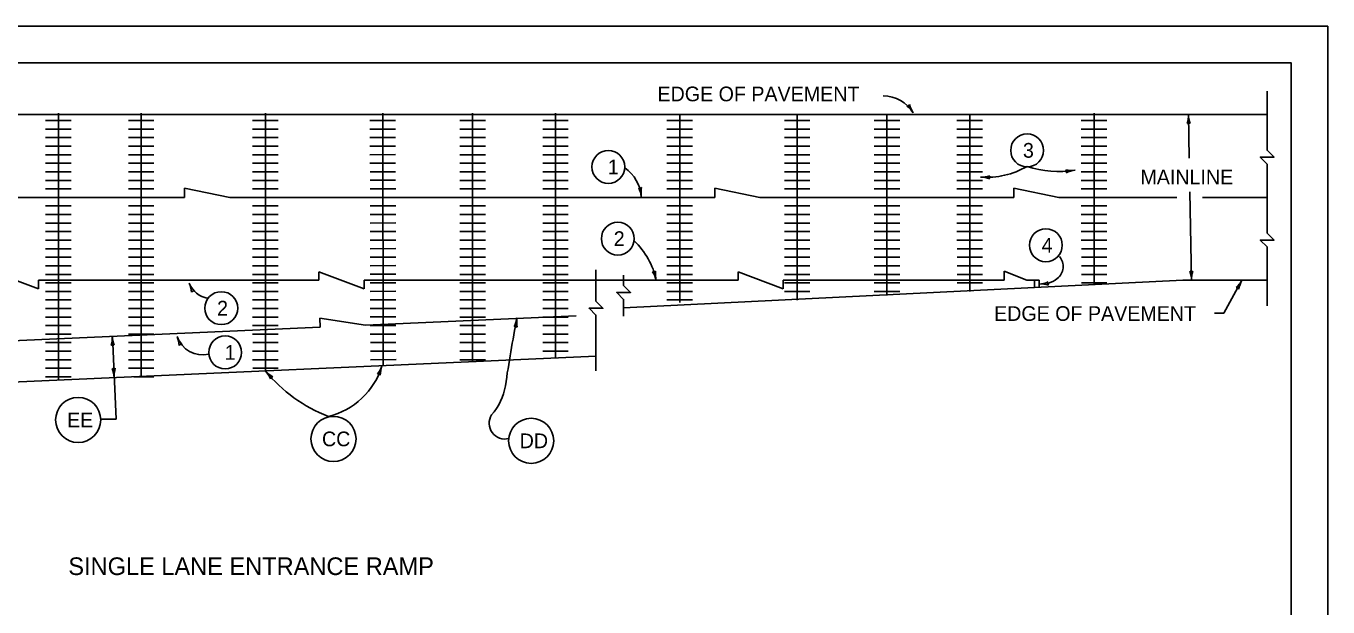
# Model space of a CAD drawing. Extents: x 1000 to 1036.3, y 1000 to 1022.
# Drawn here: x 1018.28 to 1036, y 1014.1 to 1022 of the extents above; entities that cross this region are included whole.
import ezdxf

# ---------------------------------------------------------------- set-up
doc = ezdxf.new("R2010")
doc.units = 0
for name, color, linetype in [('Level 1', 7, 'Continuous'), ('Level 10', 7, 'Continuous'), ('Level 11', 7, 'Continuous')]:
    doc.layers.add(name, color=color, linetype=linetype)

msp = doc.modelspace()

# ---------------------------------------------------------------- linework, layer by layer
at = {"layer": 'Level 1'}
for p, q in [((1035.172, 1020.452), (1035.172, 1021.114)), ((1008.01, 1020.799), (1035.172, 1020.799)), ((1018.542, 1020.715), (1018.891, 1020.715)), ((1018.717, 1020.715), (1018.717, 1020.816)), ((1018.717, 1017.185), (1018.717, 1020.799)), ((1019.67, 1020.715), (1020.019, 1020.715)), ((1019.845, 1020.715), (1019.845, 1020.816)), ((1019.845, 1017.235), (1019.845, 1020.799)), ((1021.362, 1020.715), (1021.711, 1020.715)), ((1021.537, 1020.715), (1021.537, 1020.816)), ((1021.537, 1017.31), (1021.537, 1020.799)), ((1022.958, 1020.716), (1023.307, 1020.717)), ((1023.132, 1020.716), (1023.132, 1020.817)), ((1023.139, 1017.381), (1023.132, 1020.799)), ((1024.182, 1020.715), (1024.531, 1020.715)), ((1024.357, 1020.715), (1024.357, 1020.816)), ((1024.357, 1017.434), (1024.357, 1020.799)), ((1025.31, 1020.715), (1025.659, 1020.715)), ((1025.485, 1020.715), (1025.485, 1020.816)), ((1025.485, 1017.484), (1025.485, 1020.799)), ((1027.002, 1020.715), (1027.351, 1020.715)), ((1027.177, 1018.242), (1027.177, 1020.799)), ((1027.177, 1020.715), (1027.177, 1020.799)), ((1028.6, 1020.715), (1028.949, 1020.715)), ((1028.775, 1020.715), (1028.775, 1020.799)), ((1028.775, 1018.274), (1028.775, 1020.715)), ((1029.822, 1020.715), (1030.171, 1020.715)), ((1029.997, 1020.715), (1029.997, 1020.799)), ((1029.997, 1018.335), (1029.997, 1020.715)), ((1030.95, 1020.715), (1031.299, 1020.715)), ((1031.125, 1020.715), (1031.125, 1020.799)), ((1031.125, 1018.391), (1031.125, 1020.715)), ((1032.642, 1020.715), (1032.991, 1020.715)), ((1032.817, 1020.715), (1032.817, 1020.816)), ((1032.817, 1018.475), (1032.817, 1020.715)), ((1034.101, 1020.799), (1034.112, 1020.204)), ((1018.542, 1020.599), (1018.891, 1020.599)), ((1018.542, 1020.483), (1018.891, 1020.483)), ((1019.67, 1020.599), (1020.019, 1020.599)), ((1019.67, 1020.483), (1020.019, 1020.483)), ((1021.362, 1020.599), (1021.711, 1020.599)), ((1021.362, 1020.483), (1021.711, 1020.483)), ((1022.958, 1020.6), (1023.307, 1020.6)), ((1022.959, 1020.484), (1023.307, 1020.484)), ((1024.182, 1020.599), (1024.531, 1020.599)), ((1024.182, 1020.483), (1024.531, 1020.483)), ((1025.31, 1020.599), (1025.659, 1020.599)), ((1025.31, 1020.483), (1025.659, 1020.483)), ((1027.002, 1020.599), (1027.351, 1020.599)), ((1027.002, 1020.483), (1027.351, 1020.483)), ((1028.6, 1020.599), (1028.949, 1020.599)), ((1028.6, 1020.483), (1028.949, 1020.483)), ((1029.822, 1020.599), (1030.171, 1020.599)), ((1029.822, 1020.483), (1030.171, 1020.483)), ((1030.95, 1020.599), (1031.299, 1020.599)), ((1030.95, 1020.483), (1031.299, 1020.483)), ((1032.642, 1020.599), (1032.991, 1020.599)), ((1032.642, 1020.483), (1032.991, 1020.483)), ((1018.542, 1020.367), (1018.891, 1020.367)), ((1019.67, 1020.367), (1020.019, 1020.367)), ((1021.362, 1020.367), (1021.711, 1020.367)), ((1022.959, 1020.367), (1023.307, 1020.368)), ((1024.182, 1020.367), (1024.531, 1020.367)), ((1025.31, 1020.367), (1025.659, 1020.367)), ((1027.002, 1020.367), (1027.351, 1020.367)), ((1028.6, 1020.367), (1028.949, 1020.367)), ((1029.822, 1020.367), (1030.171, 1020.367)), ((1030.95, 1020.367), (1031.299, 1020.367)), ((1032.642, 1020.367), (1032.991, 1020.367)), ((1018.542, 1020.251), (1018.891, 1020.251)), ((1018.542, 1020.135), (1018.891, 1020.134)), ((1019.67, 1020.251), (1020.019, 1020.251)), ((1019.67, 1020.135), (1020.019, 1020.134)), ((1021.362, 1020.251), (1021.711, 1020.251)), ((1021.362, 1020.135), (1021.711, 1020.134)), ((1022.959, 1020.251), (1023.308, 1020.252)), ((1022.959, 1020.135), (1023.308, 1020.136)), ((1024.182, 1020.251), (1024.531, 1020.251)), ((1024.182, 1020.135), (1024.531, 1020.134)), ((1025.31, 1020.251), (1025.659, 1020.251)), ((1025.31, 1020.135), (1025.659, 1020.134)), ((1027.002, 1020.251), (1027.351, 1020.251)), ((1027.002, 1020.135), (1027.351, 1020.134)), ((1028.6, 1020.251), (1028.949, 1020.251)), ((1028.6, 1020.135), (1028.949, 1020.134)), ((1029.822, 1020.251), (1030.171, 1020.251)), ((1029.822, 1020.135), (1030.171, 1020.134)), ((1030.95, 1020.251), (1031.299, 1020.251)), ((1030.95, 1020.135), (1031.299, 1020.135)), ((1032.642, 1020.251), (1032.991, 1020.251)), ((1032.642, 1020.135), (1032.991, 1020.135)), ((1018.542, 1020.018), (1018.891, 1020.018)), ((1019.67, 1020.018), (1020.019, 1020.018)), ((1021.362, 1020.018), (1021.711, 1020.018)), ((1022.96, 1020.019), (1023.308, 1020.02)), ((1024.182, 1020.018), (1024.531, 1020.018)), ((1025.31, 1020.018), (1025.659, 1020.018)), ((1027.002, 1020.018), (1027.351, 1020.018)), ((1028.6, 1020.018), (1028.949, 1020.018)), ((1029.822, 1020.018), (1030.171, 1020.018)), ((1030.95, 1020.018), (1031.299, 1020.018)), ((1032.642, 1020.018), (1032.991, 1020.018)), ((1035.172, 1019.324), (1035.172, 1019.983)), ((1018.542, 1019.902), (1018.891, 1019.902)), ((1018.542, 1019.786), (1018.891, 1019.786)), ((1019.67, 1019.902), (1020.019, 1019.902)), ((1019.67, 1019.786), (1020.019, 1019.786)), ((1020.436, 1019.671), (1020.436, 1019.794)), ((1020.436, 1019.794), (1021.051, 1019.671)), ((1021.362, 1019.902), (1021.711, 1019.902)), ((1021.362, 1019.786), (1021.711, 1019.786)), ((1022.96, 1019.903), (1023.308, 1019.903)), ((1022.96, 1019.786), (1023.309, 1019.787)), ((1024.182, 1019.902), (1024.531, 1019.902)), ((1024.182, 1019.786), (1024.531, 1019.786)), ((1025.31, 1019.902), (1025.659, 1019.902)), ((1025.31, 1019.786), (1025.659, 1019.786)), ((1027.002, 1019.902), (1027.351, 1019.902)), ((1027.002, 1019.786), (1027.351, 1019.786)), ((1027.653, 1019.671), (1027.653, 1019.794)), ((1027.653, 1019.794), (1028.268, 1019.671)), ((1028.6, 1019.902), (1028.949, 1019.902)), ((1028.6, 1019.786), (1028.949, 1019.786)), ((1029.822, 1019.902), (1030.171, 1019.902)), ((1029.822, 1019.786), (1030.171, 1019.786)), ((1030.95, 1019.902), (1031.299, 1019.902)), ((1030.95, 1019.786), (1031.299, 1019.786)), ((1031.723, 1019.671), (1031.723, 1019.794)), ((1031.723, 1019.794), (1032.338, 1019.671)), ((1032.642, 1019.902), (1032.991, 1019.902)), ((1032.642, 1019.786), (1032.991, 1019.786)), ((1015.177, 1019.671), (1020.436, 1019.671)), ((1018.542, 1019.67), (1018.891, 1019.67)), ((1019.67, 1019.67), (1020.019, 1019.67)), ((1021.051, 1019.671), (1027.653, 1019.671)), ((1021.362, 1019.67), (1021.711, 1019.67)), ((1022.96, 1019.67), (1023.309, 1019.671)), ((1024.182, 1019.67), (1024.531, 1019.67)), ((1025.31, 1019.67), (1025.659, 1019.67)), ((1027.002, 1019.67), (1027.351, 1019.67)), ((1028.268, 1019.671), (1031.723, 1019.671)), ((1028.6, 1019.67), (1028.949, 1019.67)), ((1029.822, 1019.67), (1030.171, 1019.67)), ((1030.95, 1019.67), (1031.299, 1019.67)), ((1032.338, 1019.671), (1033.944, 1019.671)), ((1032.642, 1019.67), (1032.991, 1019.67)), ((1034.121, 1019.745), (1034.143, 1018.543)), ((1034.294, 1019.671), (1035.172, 1019.671)), ((1018.542, 1019.554), (1018.891, 1019.554)), ((1018.542, 1019.437), (1018.891, 1019.437)), ((1019.67, 1019.554), (1020.019, 1019.554)), ((1019.67, 1019.437), (1020.019, 1019.437)), ((1021.362, 1019.554), (1021.711, 1019.554)), ((1021.362, 1019.437), (1021.711, 1019.437)), ((1022.961, 1019.554), (1023.309, 1019.555)), ((1022.961, 1019.438), (1023.309, 1019.439)), ((1024.182, 1019.554), (1024.531, 1019.554)), ((1024.182, 1019.437), (1024.531, 1019.437)), ((1025.31, 1019.554), (1025.659, 1019.554)), ((1025.31, 1019.437), (1025.659, 1019.437)), ((1027.002, 1019.554), (1027.351, 1019.554)), ((1027.002, 1019.437), (1027.351, 1019.437)), ((1028.6, 1019.554), (1028.949, 1019.554)), ((1028.6, 1019.437), (1028.949, 1019.437)), ((1029.822, 1019.554), (1030.171, 1019.554)), ((1029.822, 1019.437), (1030.171, 1019.437)), ((1030.95, 1019.554), (1031.299, 1019.554)), ((1030.95, 1019.437), (1031.299, 1019.437)), ((1032.642, 1019.554), (1032.991, 1019.554)), ((1032.642, 1019.437), (1032.991, 1019.437)), ((1018.542, 1019.321), (1018.891, 1019.321)), ((1019.67, 1019.321), (1020.019, 1019.321)), ((1021.362, 1019.321), (1021.711, 1019.321)), ((1022.961, 1019.322), (1023.31, 1019.323)), ((1024.182, 1019.321), (1024.531, 1019.321)), ((1025.31, 1019.321), (1025.659, 1019.321)), ((1027.002, 1019.321), (1027.351, 1019.321)), ((1028.6, 1019.321), (1028.949, 1019.321)), ((1029.822, 1019.321), (1030.171, 1019.321)), ((1030.95, 1019.321), (1031.299, 1019.321)), ((1032.642, 1019.321), (1032.991, 1019.321)), ((1018.542, 1019.205), (1018.891, 1019.205)), ((1018.542, 1019.089), (1018.891, 1019.089)), ((1019.67, 1019.205), (1020.019, 1019.205)), ((1019.67, 1019.089), (1020.019, 1019.089)), ((1021.362, 1019.205), (1021.711, 1019.205)), ((1021.362, 1019.089), (1021.711, 1019.089)), ((1022.961, 1019.206), (1023.31, 1019.206)), ((1022.962, 1019.089), (1023.31, 1019.09)), ((1024.182, 1019.205), (1024.531, 1019.205)), ((1024.182, 1019.089), (1024.531, 1019.089)), ((1025.31, 1019.205), (1025.659, 1019.205)), ((1025.31, 1019.089), (1025.659, 1019.089)), ((1027.002, 1019.205), (1027.351, 1019.205)), ((1027.002, 1019.089), (1027.351, 1019.089)), ((1028.6, 1019.205), (1028.949, 1019.205)), ((1028.6, 1019.089), (1028.949, 1019.089)), ((1029.822, 1019.205), (1030.171, 1019.205)), ((1029.822, 1019.089), (1030.171, 1019.089)), ((1030.95, 1019.205), (1031.299, 1019.205)), ((1030.95, 1019.089), (1031.299, 1019.089)), ((1032.642, 1019.205), (1032.991, 1019.205)), ((1032.642, 1019.089), (1032.991, 1019.089)), ((1018.542, 1018.973), (1018.891, 1018.973)), ((1019.67, 1018.973), (1020.019, 1018.973)), ((1021.362, 1018.973), (1021.711, 1018.973)), ((1022.962, 1018.973), (1023.31, 1018.974)), ((1024.182, 1018.973), (1024.531, 1018.973)), ((1025.31, 1018.973), (1025.659, 1018.973)), ((1027.002, 1018.973), (1027.351, 1018.973)), ((1028.6, 1018.973), (1028.949, 1018.973)), ((1029.822, 1018.973), (1030.171, 1018.973)), ((1030.951, 1018.973), (1031.299, 1018.973)), ((1032.643, 1018.973), (1032.991, 1018.973)), ((1018.542, 1018.857), (1018.891, 1018.857)), ((1018.542, 1018.74), (1018.891, 1018.74)), ((1019.67, 1018.857), (1020.019, 1018.857)), ((1019.67, 1018.74), (1020.019, 1018.74)), ((1021.362, 1018.857), (1021.711, 1018.857)), ((1021.362, 1018.74), (1021.711, 1018.74)), ((1022.962, 1018.857), (1023.311, 1018.858)), ((1022.962, 1018.741), (1023.311, 1018.742)), ((1024.182, 1018.857), (1024.531, 1018.857)), ((1024.182, 1018.74), (1024.531, 1018.74)), ((1025.31, 1018.857), (1025.659, 1018.857)), ((1025.31, 1018.74), (1025.659, 1018.74)), ((1027.002, 1018.857), (1027.351, 1018.857)), ((1027.002, 1018.74), (1027.351, 1018.74)), ((1028.6, 1018.857), (1028.949, 1018.857)), ((1028.6, 1018.74), (1028.949, 1018.74)), ((1029.822, 1018.857), (1030.171, 1018.857)), ((1029.822, 1018.74), (1030.171, 1018.74)), ((1030.951, 1018.857), (1031.299, 1018.857)), ((1030.951, 1018.74), (1031.299, 1018.74)), ((1032.643, 1018.857), (1032.991, 1018.857)), ((1032.643, 1018.74), (1032.991, 1018.74)), ((1035.172, 1018.196), (1035.172, 1018.855)), ((1017.83, 1018.659), (1018.445, 1018.427)), ((1018.446, 1018.543), (1018.445, 1018.427)), ((1018.446, 1018.543), (1022.264, 1018.543)), ((1018.542, 1018.624), (1018.891, 1018.624)), ((1019.67, 1018.624), (1020.019, 1018.624)), ((1021.362, 1018.624), (1021.711, 1018.624)), ((1022.264, 1018.544), (1022.264, 1018.659)), ((1022.264, 1018.659), (1022.879, 1018.427)), ((1022.88, 1018.543), (1022.879, 1018.427)), ((1022.88, 1018.543), (1027.97, 1018.543)), ((1022.963, 1018.625), (1023.311, 1018.625)), ((1024.182, 1018.624), (1024.531, 1018.624)), ((1025.31, 1018.624), (1025.659, 1018.624)), ((1026.036, 1018.683), (1026.036, 1018.398)), ((1034.026, 1018.543), (1026.412, 1018.167)), ((1027.002, 1018.624), (1027.351, 1018.624)), ((1027.97, 1018.544), (1027.97, 1018.659)), ((1027.97, 1018.659), (1028.584, 1018.427)), ((1028.585, 1018.543), (1028.584, 1018.427)), ((1028.585, 1018.543), (1031.593, 1018.543)), ((1028.6, 1018.624), (1028.949, 1018.624)), ((1029.822, 1018.624), (1030.171, 1018.624)), ((1030.951, 1018.624), (1031.299, 1018.624)), ((1031.593, 1018.543), (1031.593, 1018.666)), ((1031.593, 1018.666), (1031.903, 1018.543)), ((1032.067, 1018.543), (1031.903, 1018.543)), ((1032.006, 1018.446), (1032.006, 1018.543)), ((1032.067, 1018.446), (1032.067, 1018.543)), ((1032.643, 1018.624), (1032.991, 1018.624)), ((1034.026, 1018.543), (1035.172, 1018.543)), ((1034.582, 1018.098), (1034.829, 1018.543)), ((1018.542, 1018.508), (1018.891, 1018.508)), ((1018.542, 1018.392), (1018.891, 1018.392)), ((1019.67, 1018.508), (1020.019, 1018.508)), ((1019.67, 1018.392), (1020.019, 1018.392)), ((1021.362, 1018.508), (1021.711, 1018.508)), ((1021.362, 1018.392), (1021.711, 1018.392)), ((1022.963, 1018.508), (1023.311, 1018.509)), ((1022.963, 1018.392), (1023.312, 1018.393)), ((1024.182, 1018.508), (1024.531, 1018.508)), ((1024.182, 1018.392), (1024.531, 1018.392)), ((1025.31, 1018.508), (1025.659, 1018.508)), ((1025.31, 1018.392), (1025.659, 1018.392)), ((1027.002, 1018.508), (1027.351, 1018.508)), ((1027.002, 1018.392), (1027.351, 1018.392)), ((1028.6, 1018.508), (1028.949, 1018.508)), ((1028.6, 1018.392), (1028.949, 1018.392)), ((1029.822, 1018.508), (1030.171, 1018.508)), ((1029.822, 1018.392), (1030.171, 1018.392)), ((1030.951, 1018.508), (1031.299, 1018.508)), ((1032.643, 1018.508), (1032.991, 1018.508)), ((1018.542, 1018.276), (1018.891, 1018.276)), ((1019.67, 1018.276), (1020.019, 1018.276)), ((1021.362, 1018.276), (1021.711, 1018.276)), ((1022.963, 1018.276), (1023.312, 1018.277)), ((1024.182, 1018.276), (1024.531, 1018.276)), ((1025.31, 1018.276), (1025.659, 1018.276)), ((1027.002, 1018.276), (1027.351, 1018.276)), ((1018.542, 1018.159), (1018.891, 1018.159)), ((1018.542, 1018.043), (1018.891, 1018.043)), ((1019.67, 1018.159), (1020.019, 1018.159)), ((1019.67, 1018.043), (1020.019, 1018.043)), ((1021.362, 1018.159), (1021.711, 1018.159)), ((1021.362, 1018.043), (1021.711, 1018.043)), ((1022.283, 1017.907), (1022.277, 1018.03)), ((1022.277, 1018.03), (1022.897, 1017.935)), ((1025.768, 1018.061), (1022.897, 1017.935)), ((1022.964, 1018.16), (1023.312, 1018.161)), ((1022.964, 1018.044), (1023.312, 1018.044)), ((1024.182, 1018.159), (1024.531, 1018.159)), ((1024.182, 1018.043), (1024.531, 1018.043)), ((1025.31, 1018.159), (1025.659, 1018.159)), ((1025.31, 1018.043), (1025.659, 1018.043)), ((1034.457, 1018.098), (1034.582, 1018.098)), ((1022.283, 1017.907), (1017.289, 1017.687)), ((1018.542, 1017.927), (1018.891, 1017.927)), ((1019.67, 1017.927), (1020.019, 1017.927)), ((1021.362, 1017.927), (1021.711, 1017.927)), ((1022.964, 1017.928), (1023.313, 1017.928)), ((1024.182, 1017.927), (1024.531, 1017.927)), ((1025.31, 1017.927), (1025.659, 1017.927)), ((1026.036, 1017.929), (1026.036, 1017.313)), ((1018.542, 1017.811), (1018.891, 1017.811)), ((1018.543, 1017.695), (1018.891, 1017.695)), ((1019.452, 1017.784), (1019.502, 1016.655)), ((1019.67, 1017.811), (1020.019, 1017.811)), ((1019.67, 1017.695), (1020.019, 1017.695)), ((1021.362, 1017.811), (1021.711, 1017.811)), ((1021.363, 1017.695), (1021.711, 1017.695)), ((1022.964, 1017.811), (1023.313, 1017.812)), ((1022.965, 1017.695), (1023.313, 1017.696)), ((1024.182, 1017.811), (1024.531, 1017.811)), ((1024.182, 1017.695), (1024.531, 1017.695)), ((1025.31, 1017.695), (1025.659, 1017.695)), ((1025.311, 1017.811), (1025.659, 1017.811)), ((1026.036, 1017.509), (1015.39, 1017.039)), ((1018.542, 1017.462), (1018.891, 1017.462)), ((1018.543, 1017.578), (1018.891, 1017.579)), ((1019.67, 1017.578), (1020.019, 1017.579)), ((1019.67, 1017.462), (1020.019, 1017.462)), ((1021.362, 1017.578), (1021.711, 1017.579)), ((1021.362, 1017.462), (1021.711, 1017.462)), ((1022.965, 1017.579), (1023.313, 1017.58)), ((1022.965, 1017.463), (1023.314, 1017.464)), ((1024.182, 1017.578), (1024.531, 1017.579)), ((1024.182, 1017.462), (1024.531, 1017.462)), ((1025.31, 1017.578), (1025.659, 1017.579)), ((1018.543, 1017.346), (1018.891, 1017.346)), ((1019.671, 1017.346), (1020.019, 1017.346)), ((1021.363, 1017.346), (1021.711, 1017.346)), ((1018.543, 1017.23), (1018.891, 1017.23)), ((1019.744, 1017.23), (1020.019, 1017.23)), ((1019.502, 1016.655), (1019.293, 1016.655))]:
    msp.add_line(p, q, dxfattribs=at)
for points in [[(1035.172, 1019.983), (1035.172, 1020.124), (1035.078, 1020.218), (1035.266, 1020.218), (1035.172, 1020.312), (1035.172, 1020.452)], [(1035.172, 1018.855), (1035.172, 1018.996), (1035.078, 1019.09), (1035.266, 1019.09), (1035.172, 1019.184), (1035.172, 1019.324)], [(1026.412, 1018.054), (1026.412, 1018.284), (1026.318, 1018.378), (1026.506, 1018.378), (1026.412, 1018.472), (1026.412, 1018.612)], [(1026.036, 1017.929), (1026.036, 1018.069), (1025.942, 1018.163), (1026.13, 1018.163), (1026.036, 1018.257), (1026.036, 1018.398)]]:
    msp.add_lwpolyline(points, dxfattribs=at)
for centre, radius in [((1031.905, 1020.31), 0.224), ((1026.204, 1020.084), 0.224), ((1026.333, 1019.109), 0.224), ((1032.16, 1019.02), 0.224), ((1020.935, 1018.164), 0.224), ((1020.988, 1017.562), 0.224), ((1018.987, 1016.644), 0.307), ((1022.462, 1016.386), 0.307), ((1025.153, 1016.36), 0.307)]:
    msp.add_circle(centre, radius, dxfattribs=at)
for centre, radius, start, end in [((1029.937, 1020.563), 0.49, 31.423, 89.0747), ((1030.274, 1020.943), 0.0313, 262.0415, 344.1582), ((1030.028, 1020.604), 0.391, 33.2669, 51.9357), ((1030.682, 1021.033), 0.391, 194.6141, 213.2608), ((1030.028, 1020.604), 0.391, 33.2547, 33.2669), ((1033.71, 1020.791), 0.391, 342.4243, 1.071), ((1034.104, 1020.65), 0.0313, 49.8517, 131.9684), ((1034.492, 1020.806), 0.391, 181.0771, 199.7459), ((1034.492, 1020.806), 0.391, 181.0649, 181.0771), ((1026.133, 1019.642), 0.521, 4.2061, 55.4895), ((1031.35, 1021.051), 1.108, 265.9301, 299.9631), ((1031.286, 1020.337), 0.391, 267.9174, 286.5862), ((1031.286, 1020.337), 0.391, 267.9052, 267.9174), ((1031.257, 1019.556), 0.391, 69.2646, 87.9113), ((1031.42, 1019.941), 0.0313, 136.692, 218.8087), ((1032.333, 1021.386), 1.363, 251.6404, 279.465), ((1032.409, 1020.021), 0.0313, 326.3554, 48.4721), ((1032.505, 1020.428), 0.391, 258.9279, 277.5747), ((1032.608, 1019.653), 0.391, 97.5808, 116.2496), ((1032.608, 1019.653), 0.391, 97.5685, 97.5808), ((1026.635, 1019.828), 0.0313, 235.4782, 317.5949), ((1026.264, 1019.635), 0.391, 6.7036, 25.3724), ((1027.04, 1019.726), 0.391, 168.0508, 186.6975), ((1026.264, 1019.635), 0.391, 6.6914, 6.7036), ((1025.862, 1018.339), 1.014, 11.606, 46.8548), ((1032.19, 1018.73), 0.206, 307.0921, 41.0293), ((1026.821, 1018.687), 0.0313, 242.0011, 324.1178), ((1026.475, 1018.453), 0.391, 13.2265, 31.8953), ((1027.236, 1018.632), 0.391, 174.5737, 193.2204), ((1026.475, 1018.453), 0.391, 13.2143, 13.2265), ((1032.118, 1018.792), 0.299, 283.1402, 310.8413), ((1034.141, 1018.691), 0.0313, 229.8517, 311.9684), ((1033.753, 1018.535), 0.391, 1.0771, 19.7459), ((1034.534, 1018.55), 0.391, 162.4243, 181.071), ((1033.753, 1018.535), 0.391, 1.0649, 1.0771), ((1034.487, 1018.732), 0.391, 312.2907, 330.9375), ((1035.171, 1018.353), 0.391, 150.9436, 169.6124), ((1035.171, 1018.353), 0.391, 150.9313, 150.9436), ((1020.807, 1018.624), 0.331, 201.6124, 260.9406), ((1020.854, 1018.665), 0.391, 204.5922, 223.261), ((1020.143, 1018.339), 0.391, 5.9394, 24.5861), ((1020.854, 1018.665), 0.391, 204.58, 204.5922), ((1020.561, 1018.367), 0.0313, 73.3668, 155.4835), ((1032.048, 1018.883), 0.391, 273.1209, 291.7897), ((1032.091, 1018.102), 0.391, 74.4681, 93.1148), ((1032.048, 1018.883), 0.391, 273.1087, 273.1209), ((1032.218, 1018.5), 0.0313, 141.8955, 224.0122), ((1034.757, 1018.413), 0.0313, 19.7182, 101.8349), ((1043.401, 1014.364), 18.8, 168.7489, 171.6042), ((1024.577, 1018.099), 0.391, 331.5237, 350.1704), ((1025.348, 1017.965), 0.391, 170.1765, 188.8453), ((1025.348, 1017.965), 0.391, 170.1643, 170.1765), ((1024.937, 1017.885), 0.0313, 38.9511, 121.0678), ((1019.061, 1017.767), 0.391, 343.8705, 2.5173), ((1019.458, 1017.635), 0.0313, 51.298, 133.4147), ((1019.842, 1017.801), 0.391, 182.5234, 201.1922), ((1019.842, 1017.801), 0.391, 182.5112, 182.5234), ((1020.685, 1017.902), 0.374, 199.4629, 282.3949), ((1020.694, 1017.927), 0.391, 202.4133, 221.0821), ((1019.971, 1017.629), 0.391, 3.7605, 22.4072), ((1020.694, 1017.927), 0.391, 202.4011, 202.4133), ((1020.389, 1017.64), 0.0313, 71.1879, 153.3046), ((1019.47, 1017.369), 0.0313, 231.298, 313.4147), ((1019.086, 1017.203), 0.391, 2.5234, 21.1922), ((1019.867, 1017.238), 0.391, 163.8705, 182.5173), ((1021.826, 1017.573), 0.391, 222.3243, 240.9931), ((1021.826, 1017.573), 0.391, 222.3121, 222.3243), ((1023.132, 1018.617), 2.062, 219.3215, 248.9967), ((1021.247, 1017.047), 0.391, 23.6714, 42.3182), ((1022.156, 1017.673), 1.01, 283.573, 343.1077), ((1022.754, 1017.512), 0.391, 321.6736, 340.3203), ((1023.49, 1017.248), 0.391, 160.3264, 178.9952), ((1023.49, 1017.248), 0.391, 160.3142, 160.3264), ((1019.086, 1017.203), 0.391, 2.5112, 2.5234), ((1021.637, 1017.2), 0.0313, 91.0989, 173.2156), ((1023.072, 1017.24), 0.0313, 29.101, 111.2177), ((1024.028, 1017.234), 0.785, 318.4061, 350.8144), ((1024.796, 1016.598), 0.214, 147.5969, 284.0802)]:
    msp.add_arc(centre, radius, start, end, dxfattribs=at)
at = {"layer": 'Level 10'}
for p, q in [((1000, 1022), (1036, 1022)), ((1036, 1022), (1036, 1000)), ((1007, 1021.5), (1035.5, 1021.5)), ((1035.5, 1021.5), (1035.5, 1000.5))]:
    msp.add_line(p, q, dxfattribs=at)
at = {"layer": 'Level 11'}
msp.add_lwpolyline([(1007, 1000.5), (1035.5, 1000.5), (1035.5, 1021.5), (1007, 1021.5)], close=True, dxfattribs=at)

# ---------------------------------------------------------------- texts
at = {"layer": 'Level 1'}
for s, height, p in [('EDGE OF PAVEMENT', 0.2, (1026.873, 1020.977)), ('3', 0.2, (1031.848, 1020.21)), ('1', 0.2, (1026.197, 1019.984)), ('MAINLINE', 0.2, (1033.447, 1019.847)), ('2', 0.2, (1026.277, 1019.009)), ('4', 0.2, (1032.103, 1018.92)), ('2', 0.2, (1020.878, 1018.064)), ('EDGE OF PAVEMENT', 0.2, (1031.455, 1017.991)), ('1', 0.2, (1020.981, 1017.462)), ('EE', 0.2, (1018.836, 1016.544)), ('CC', 0.2, (1022.306, 1016.286)), ('DD', 0.2, (1024.997, 1016.26)), ('SINGLE LANE ENTRANCE RAMP', 0.24, (1018.853, 1014.535))]:
    msp.add_text(s, height=height, dxfattribs=at).set_placement(p)

doc.saveas('drawing.dxf')
